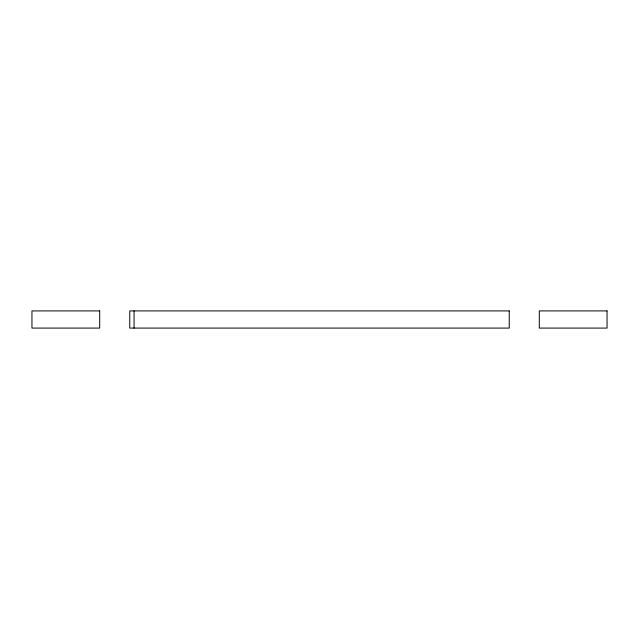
<?xml version="1.0" encoding="UTF-8"?>
<svg xmlns="http://www.w3.org/2000/svg" width="639" height="639" viewBox="0 0 639 639"><rect width="100%" height="100%" fill="white"/><g stroke="black" fill="none" stroke-linecap="round" stroke-linejoin="round"><path stroke-width="0.96" d="M134.054 310.913L134.054 328.087M99.7 310.913L31.95 310.913L31.95 328.087L99.7 328.087L99.7 310.913M509.243 310.913L129.757 310.913L129.757 328.087L509.243 328.087L509.243 310.913M607.05 310.913L539.3 310.913L539.3 328.087L607.05 328.087L607.05 310.913"/></g></svg>
